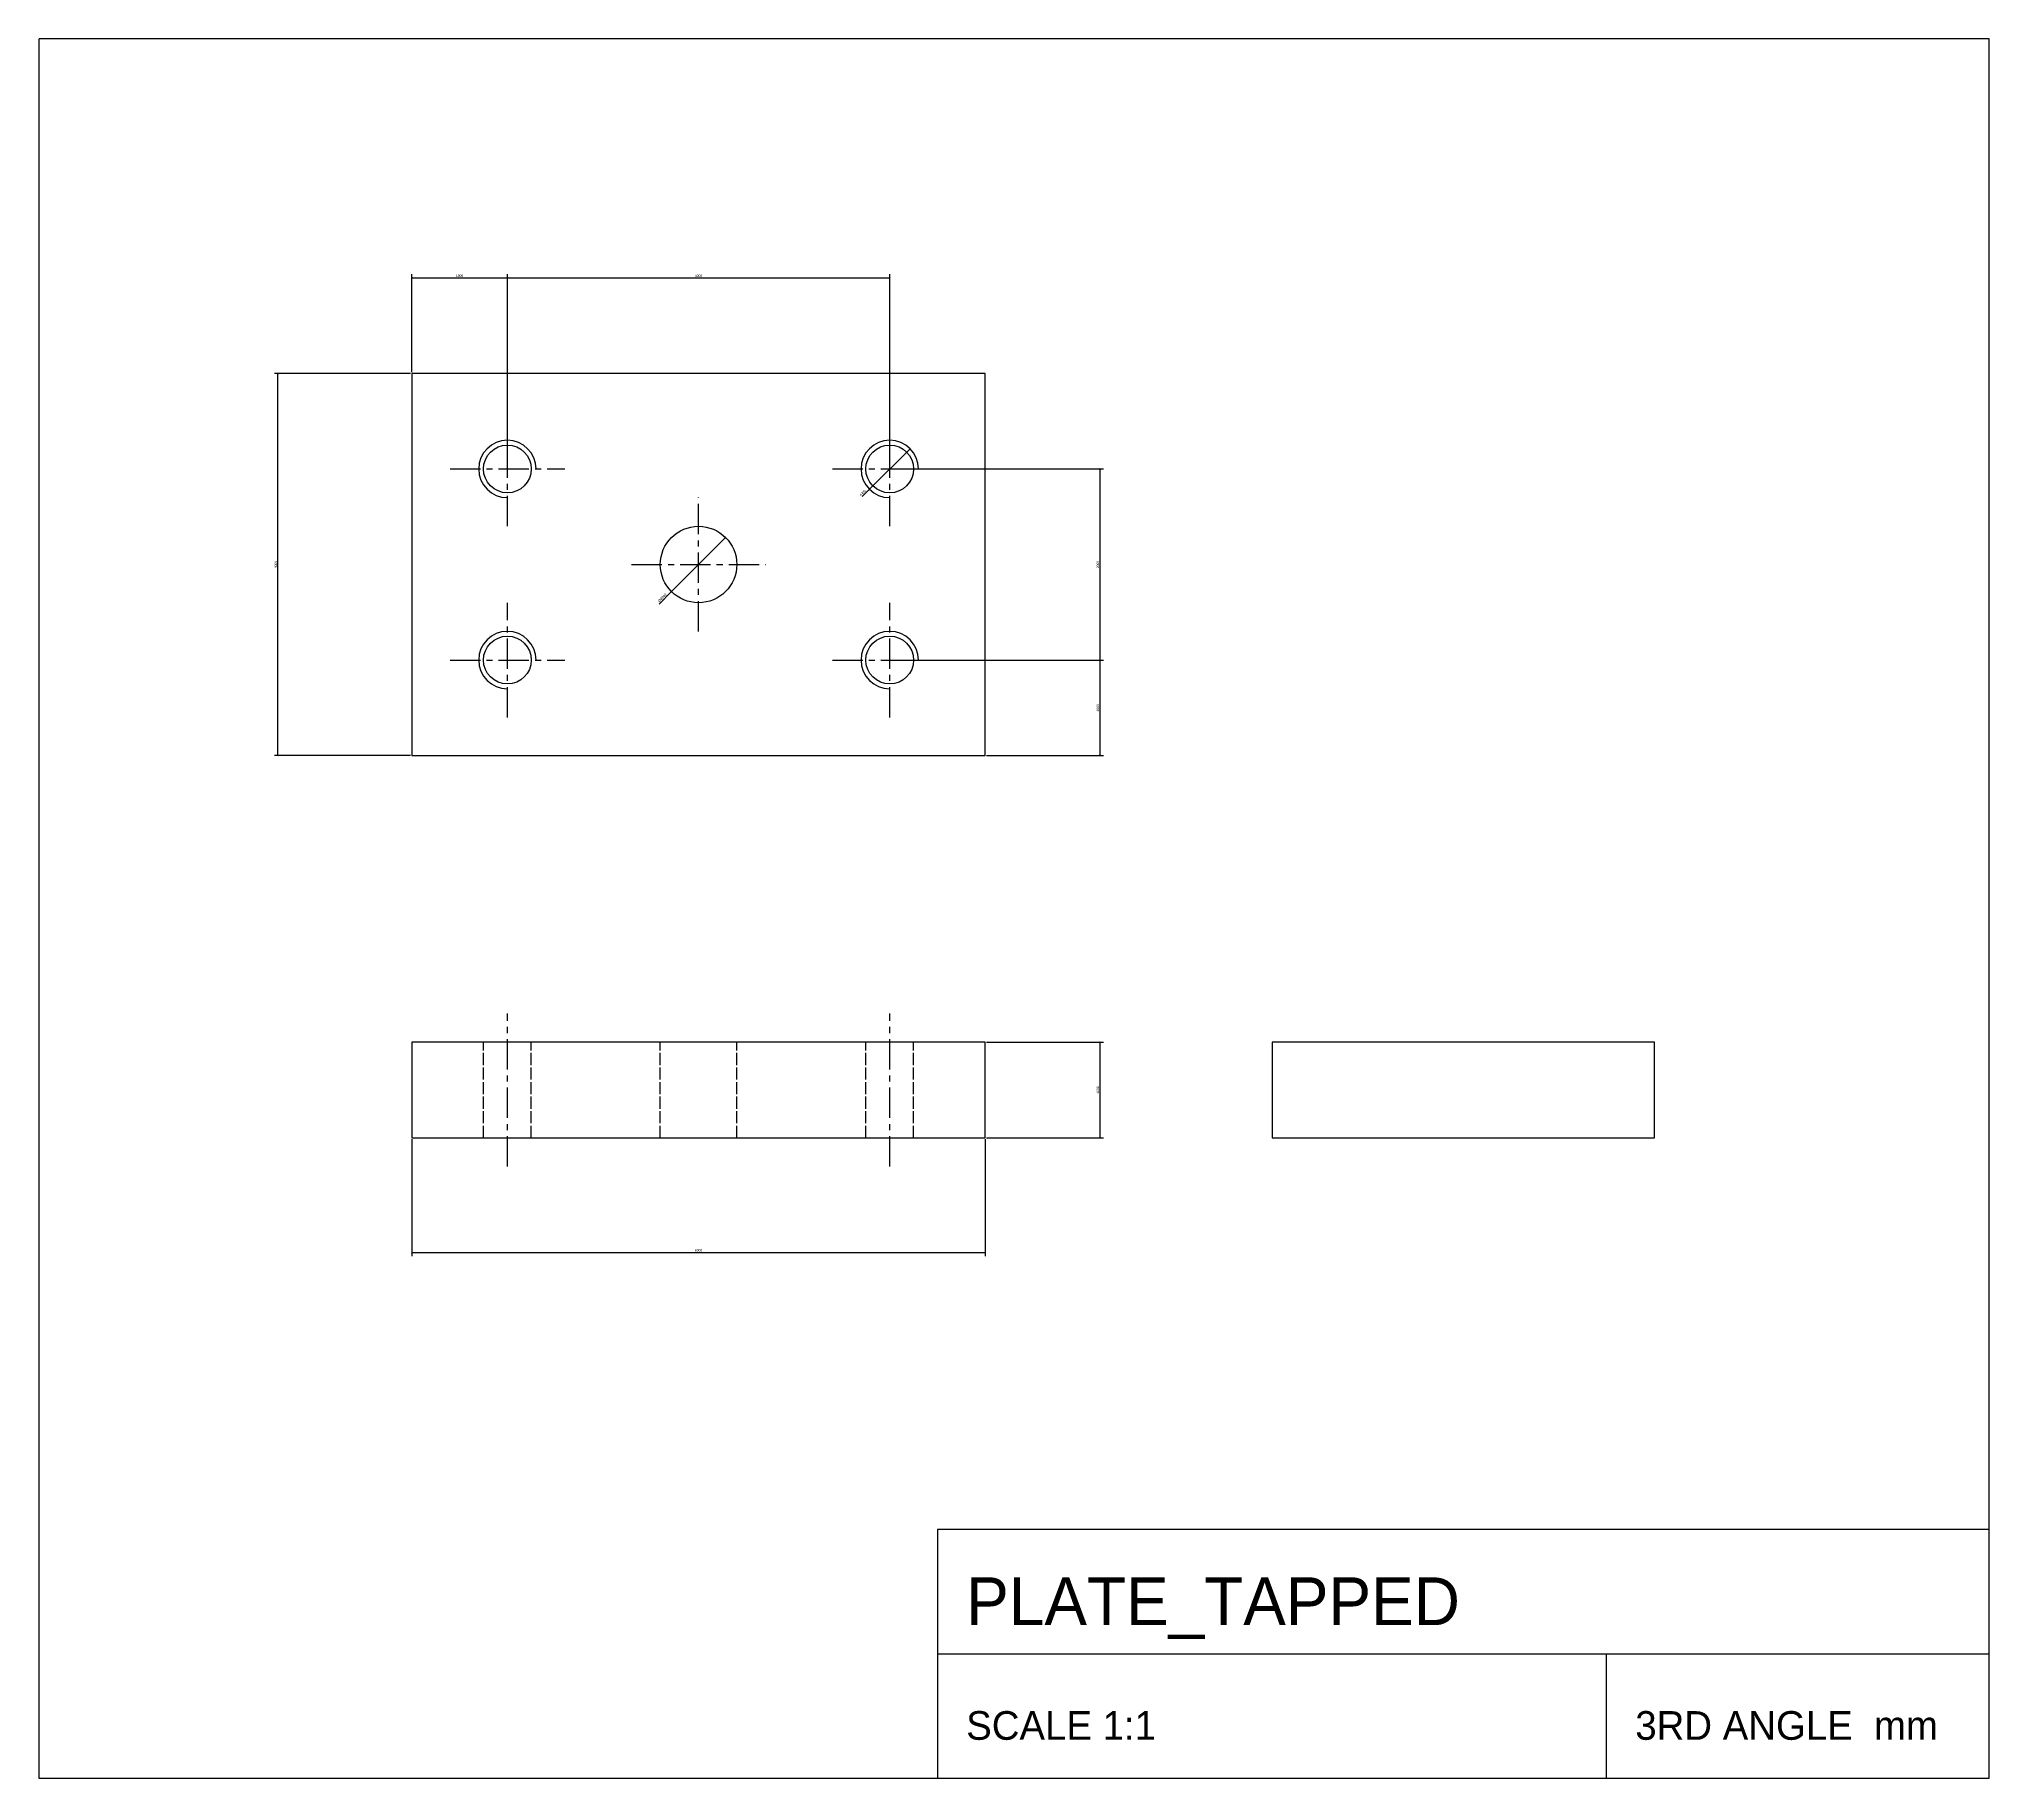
# Model space of a CAD drawing. Header units: millimetres. Extents: x -39 to 165, y -67 to 115.
import ezdxf

# ---------------------------------------------------------------- set-up
doc = ezdxf.new("R2010")
doc.units = ezdxf.units.MM
doc.linetypes.add('CENTER', pattern=[5.08, 3.175, -0.635, 0.635, -0.635])
doc.linetypes.add('DASHED', pattern=[1.524, 1.27, -0.254])
for name, color, linetype in [('CENTER', 1, 'CENTER'), ('DIM', 4, 'CONTINUOUS'), ('HIDDEN', 3, 'DASHED'), ('OUTLINE', 7, 'CONTINUOUS'), ('THIN', 3, 'CONTINUOUS'), ('TITLE', 8, 'CONTINUOUS')]:
    doc.layers.add(name, color=color, linetype=linetype)
doc.styles.add('OpenSansCondensed-Light', font='OpenSansCondensed-Light.ttf')
doc.dimstyles.new('EZDXF', dxfattribs={"dimtxt": 0.25, "dimasz": 0.175, "dimexe": 0.375, "dimexo": 0.125, "dimgap": 0.1, "dimtad": 1, "dimlfac": 100, "dimzin": 12, "dimdsep": 46, "dimtxsty": 'OpenSansCondensed-Light', "dimblk": 'ARCHTICK', "dimcen": 2.5, "dimazin": 3, "dimtfac": 0.5, "dimtmove": 2, "dimatfit": 3})

# ---------------------------------------------------------------- blocks, each defined once
blk = doc.blocks.new('_ARCHTICK')
at = {"color": 0, "linetype": 'BYBLOCK', "const_width": 0.15}
blk.add_lwpolyline([(-0.5, -0.5), (0.5, 0.5)], dxfattribs=at)

msp = doc.modelspace()

# ---------------------------------------------------------------- linework, layer by layer
at = {"layer": 'CENTER'}
for p, q in [((10, 64), (10, 76)), ((50, 64), (50, 76)), ((4, 70), (16, 70)), ((44, 70), (56, 70)), ((30, 53), (30, 67)), ((23, 60), (37, 60)), ((10, 44), (10, 56)), ((50, 44), (50, 56)), ((4, 50), (16, 50)), ((44, 50), (56, 50)), ((10, -3), (10, 13)), ((50, -3), (50, 13))]:
    msp.add_line(p, q, dxfattribs=at)
at = {"layer": 'HIDDEN'}
for p, q in [((7.5, 0), (7.5, 10)), ((12.5, 0), (12.5, 10)), ((26, 0), (26, 10)), ((34, 0), (34, 10)), ((47.5, 0), (47.5, 10)), ((52.5, 0), (52.5, 10))]:
    msp.add_line(p, q, dxfattribs=at)
at = {"layer": 'OUTLINE'}
for p, q in [((60, 80), (0, 80)), ((0, 80), (0, 40)), ((60, 40), (60, 80)), ((0, 40), (60, 40)), ((60, 10), (0, 10)), ((0, 10), (0, 0)), ((60, 0), (60, 10)), ((130, 10), (90, 10)), ((90, 10), (90, 0)), ((130, 0), (130, 10)), ((0, 0), (60, 0)), ((90, 0), (130, 0))]:
    msp.add_line(p, q, dxfattribs=at)
for centre, radius in [((10, 70), 2.5), ((50, 70), 2.5), ((30, 60), 4), ((10, 50), 2.5), ((50, 50), 2.5)]:
    msp.add_circle(centre, radius, dxfattribs=at)
at = {"layer": 'THIN'}
for centre in [(10, 70), (50, 70), (10, 50), (50, 50)]:
    msp.add_arc(centre, 3, 0, 270, dxfattribs=at)
at = {"layer": 'TITLE'}
for p, q in [((165, 115), (-39, 115)), ((-39, 115), (-39, -67)), ((165, -67), (165, 115)), ((165, -41), (55, -41)), ((55, -41), (55, -67)), ((165, -67), (165, -41)), ((55, -54), (165, -54)), ((125, -67), (125, -54)), ((-39, -67), (165, -67)), ((55, -67), (165, -67))]:
    msp.add_line(p, q, dxfattribs=at)

# ---------------------------------------------------------------- texts
for s, height, p in [('PLATE_TAPPED', 5, (58, -51)), ('SCALE 1:1', 3, (58, -63)), ('3RD ANGLE  mm', 3, (128, -63))]:
    msp.add_text(s, height=height, dxfattribs=at).set_placement(p)

# ---------------------------------------------------------------- dimensions: what is measured, and where the dimension line sits
at = {"layer": 'DIM'}
for base, p1, p2 in [((0, 90), (0, 80), (10, 70)), ((10, 90), (10, 70), (50, 70)), ((0, -12), (0, 0), (60, 0))]:
    msp.add_linear_dim(base=base, p1=p1, p2=p2, dimstyle='EZDXF', dxfattribs=at).render()
for base, p1, p2 in [((-14, 40), (0, 40), (0, 80)), ((72, 50), (50, 50), (50, 70)), ((72, 40), (60, 40), (50, 50)), ((72, 0), (60, 0), (60, 10))]:
    msp.add_linear_dim(base=base, p1=p1, p2=p2, angle=90, dimstyle='EZDXF', dxfattribs=at).render()
for p1, p2, text in [((52.12132, 72.12132), (47.87868, 67.87868), '4-M6'), ((32.82843, 62.82843), (27.17157, 57.17157), '%%c<>')]:
    msp.add_diameter_dim_2p(p1=p1, p2=p2, text=text, dimstyle='EZDXF', dxfattribs=at).render()

doc.saveas('drawing.dxf')
